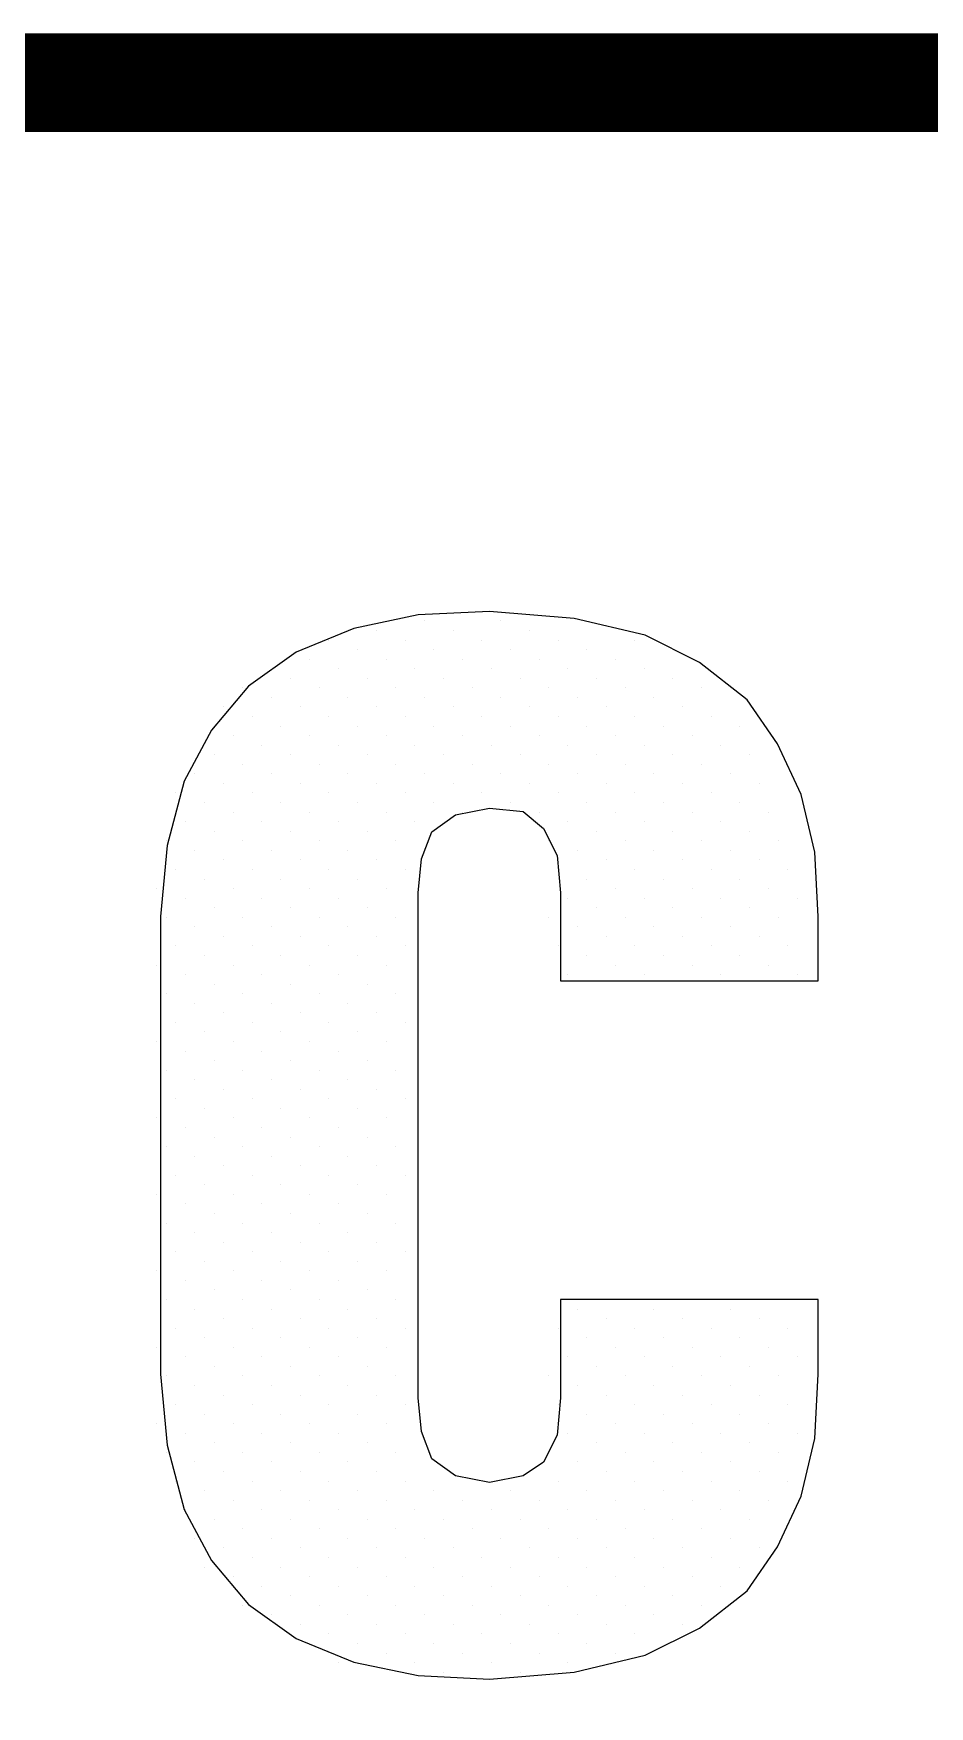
# Model space of a CAD drawing. Extents: x 0 to 406, y 0 to 300.
# Drawn here: x 202.98 to 207.28, y 292.19 to 300.24 of the extents above; entities that cross this region are included whole.
import ezdxf

# ---------------------------------------------------------------- set-up
doc = ezdxf.new("R2010")
doc.units = 0
doc.header["$LTSCALE"] = 12
doc.linetypes.add('0', pattern=[0])
doc.layers.get('0').update_dxf_attribs({"linetype": 'CONTINUOUS'})
doc.layers.add('TITLEBLK', color=7, linetype='CONTINUOUS')

# ---------------------------------------------------------------- blocks, each defined once
blk = doc.blocks.new('*X4')
at = {"color": 0}
for p, q in [((270.4683, 55.1543), (270.4683, 55.1543)), ((270.6341, 55.1875), (270.6341, 55.1875)), ((270.7335, 55.1543), (270.7335, 55.1543)), ((270.8992, 55.1875), (270.8992, 55.1875)), ((270.9987, 55.1543), (270.9987, 55.1543)), ((270.3026, 55.1212), (270.3026, 55.1212)), ((270.4021, 55.088), (270.4021, 55.088)), ((270.5678, 55.1212), (270.5678, 55.1212)), ((270.6672, 55.088), (270.6672, 55.088)), ((270.8329, 55.1212), (270.8329, 55.1212)), ((270.9324, 55.088), (270.9324, 55.088)), ((271.0981, 55.1212), (271.0981, 55.1212)), ((271.1975, 55.088), (271.1975, 55.088)), ((271.3633, 55.1212), (271.3633, 55.1212)), ((270.2363, 55.0549), (270.2363, 55.0549)), ((270.3358, 55.0217), (270.3358, 55.0217)), ((270.5015, 55.0549), (270.5015, 55.0549)), ((270.6009, 55.0217), (270.6009, 55.0217)), ((270.7667, 55.0549), (270.7667, 55.0549)), ((270.8661, 55.0217), (270.8661, 55.0217)), ((271.0318, 55.0549), (271.0318, 55.0549)), ((271.1313, 55.0217), (271.1313, 55.0217)), ((271.297, 55.0549), (271.297, 55.0549)), ((271.3964, 55.0217), (271.3964, 55.0217)), ((270.17, 54.9886), (270.17, 54.9886)), ((270.4352, 54.9886), (270.4352, 54.9886)), ((270.7004, 54.9886), (270.7004, 54.9886)), ((270.9655, 54.9886), (270.9655, 54.9886)), ((271.2307, 54.9886), (271.2307, 54.9886)), ((271.4959, 54.9886), (271.4959, 54.9886)), ((270.0043, 54.9555), (270.0043, 54.9555)), ((270.1037, 54.9223), (270.1037, 54.9223)), ((270.2695, 54.9555), (270.2695, 54.9555)), ((270.3689, 54.9223), (270.3689, 54.9223)), ((270.5346, 54.9555), (270.5346, 54.9555)), ((270.6341, 54.9223), (270.6341, 54.9223)), ((270.7998, 54.9555), (270.7998, 54.9555)), ((270.8992, 54.9223), (270.8992, 54.9223)), ((271.065, 54.9555), (271.065, 54.9555)), ((271.1644, 54.9223), (271.1644, 54.9223)), ((271.3301, 54.9555), (271.3301, 54.9555)), ((271.4296, 54.9223), (271.4296, 54.9223)), ((271.5953, 54.9555), (271.5953, 54.9555)), ((269.938, 54.8892), (269.938, 54.8892)), ((270.0375, 54.856), (270.0375, 54.856)), ((270.2032, 54.8892), (270.2032, 54.8892)), ((270.3026, 54.856), (270.3026, 54.856)), ((270.4683, 54.8892), (270.4683, 54.8892)), ((270.5678, 54.856), (270.5678, 54.856)), ((270.7335, 54.8892), (270.7335, 54.8892)), ((270.8329, 54.856), (270.8329, 54.856)), ((270.9987, 54.8892), (270.9987, 54.8892)), ((271.0981, 54.856), (271.0981, 54.856)), ((271.2638, 54.8892), (271.2638, 54.8892)), ((271.3633, 54.856), (271.3633, 54.856)), ((271.529, 54.8892), (271.529, 54.8892)), ((271.6284, 54.856), (271.6284, 54.856)), ((269.9712, 54.7897), (269.9712, 54.7897)), ((270.1369, 54.8229), (270.1369, 54.8229)), ((270.2363, 54.7897), (270.2363, 54.7897)), ((270.4021, 54.8229), (270.4021, 54.8229)), ((270.5015, 54.7897), (270.5015, 54.7897)), ((270.6672, 54.8229), (270.6672, 54.8229)), ((270.7667, 54.7897), (270.7667, 54.7897)), ((270.9324, 54.8229), (270.9324, 54.8229)), ((271.0318, 54.7897), (271.0318, 54.7897)), ((271.1975, 54.8229), (271.1975, 54.8229)), ((271.297, 54.7897), (271.297, 54.7897)), ((271.4627, 54.8229), (271.4627, 54.8229)), ((271.5621, 54.7897), (271.5621, 54.7897)), ((271.7279, 54.8229), (271.7279, 54.8229)), ((270.0706, 54.7566), (270.0706, 54.7566)), ((270.3358, 54.7566), (270.3358, 54.7566)), ((270.6009, 54.7566), (270.6009, 54.7566)), ((270.8661, 54.7566), (270.8661, 54.7566)), ((271.1313, 54.7566), (271.1313, 54.7566)), ((271.3964, 54.7566), (271.3964, 54.7566)), ((271.6616, 54.7566), (271.6616, 54.7566)), ((269.9049, 54.7234), (269.9049, 54.7234)), ((270.0043, 54.6903), (270.0043, 54.6903)), ((270.17, 54.7234), (270.17, 54.7234)), ((270.2695, 54.6903), (270.2695, 54.6903)), ((270.4352, 54.7234), (270.4352, 54.7234)), ((270.5346, 54.6903), (270.5346, 54.6903)), ((270.7004, 54.7234), (270.7004, 54.7234)), ((270.7998, 54.6903), (270.7998, 54.6903)), ((270.9655, 54.7234), (270.9655, 54.7234)), ((271.065, 54.6903), (271.065, 54.6903)), ((271.2307, 54.7234), (271.2307, 54.7234)), ((271.3301, 54.6903), (271.3301, 54.6903)), ((271.4959, 54.7234), (271.4959, 54.7234)), ((271.5953, 54.6903), (271.5953, 54.6903)), ((271.761, 54.7234), (271.761, 54.7234)), ((269.8386, 54.6571), (269.8386, 54.6571)), ((269.938, 54.624), (269.938, 54.624)), ((270.1037, 54.6571), (270.1037, 54.6571)), ((270.2032, 54.624), (270.2032, 54.624)), ((270.3689, 54.6571), (270.3689, 54.6571)), ((270.4683, 54.624), (270.4683, 54.624)), ((270.6341, 54.6571), (270.6341, 54.6571)), ((270.7335, 54.624), (270.7335, 54.624)), ((270.8992, 54.6571), (270.8992, 54.6571)), ((270.9987, 54.624), (270.9987, 54.624)), ((271.1644, 54.6571), (271.1644, 54.6571)), ((271.2638, 54.624), (271.2638, 54.624)), ((271.4296, 54.6571), (271.4296, 54.6571)), ((271.529, 54.624), (271.529, 54.624)), ((271.6947, 54.6571), (271.6947, 54.6571)), ((271.7942, 54.624), (271.7942, 54.624)), ((269.7723, 54.5909), (269.7723, 54.5909)), ((269.8717, 54.5577), (269.8717, 54.5577)), ((270.0375, 54.5909), (270.0375, 54.5909)), ((270.1369, 54.5577), (270.1369, 54.5577)), ((270.3026, 54.5909), (270.3026, 54.5909)), ((270.4021, 54.5577), (270.4021, 54.5577)), ((270.5678, 54.5909), (270.5678, 54.5909)), ((270.6672, 54.5577), (270.6672, 54.5577)), ((270.8329, 54.5909), (270.8329, 54.5909)), ((270.9324, 54.5577), (270.9324, 54.5577)), ((271.0981, 54.5909), (271.0981, 54.5909)), ((271.1975, 54.5577), (271.1975, 54.5577)), ((271.3633, 54.5909), (271.3633, 54.5909)), ((271.4627, 54.5577), (271.4627, 54.5577)), ((271.6284, 54.5909), (271.6284, 54.5909)), ((271.7279, 54.5577), (271.7279, 54.5577)), ((269.8054, 54.4914), (269.8054, 54.4914)), ((269.9712, 54.5246), (269.9712, 54.5246)), ((270.0706, 54.4914), (270.0706, 54.4914)), ((270.2363, 54.5246), (270.2363, 54.5246)), ((270.3358, 54.4914), (270.3358, 54.4914)), ((270.5015, 54.5246), (270.5015, 54.5246)), ((270.6009, 54.4914), (270.6009, 54.4914)), ((270.7667, 54.5246), (270.7667, 54.5246)), ((271.0318, 54.5246), (271.0318, 54.5246)), ((271.1313, 54.4914), (271.1313, 54.4914)), ((271.297, 54.5246), (271.297, 54.5246)), ((271.3964, 54.4914), (271.3964, 54.4914)), ((271.5621, 54.5246), (271.5621, 54.5246)), ((271.6616, 54.4914), (271.6616, 54.4914)), ((271.8273, 54.5246), (271.8273, 54.5246)), ((269.9049, 54.4583), (269.9049, 54.4583)), ((270.17, 54.4583), (270.17, 54.4583)), ((270.4352, 54.4583), (270.4352, 54.4583)), ((271.2307, 54.4583), (271.2307, 54.4583)), ((271.4959, 54.4583), (271.4959, 54.4583)), ((271.761, 54.4583), (271.761, 54.4583)), ((269.7391, 54.4251), (269.7391, 54.4251)), ((269.8386, 54.392), (269.8386, 54.392)), ((270.0043, 54.4251), (270.0043, 54.4251)), ((270.1037, 54.392), (270.1037, 54.392)), ((270.2695, 54.4251), (270.2695, 54.4251)), ((270.3689, 54.392), (270.3689, 54.392)), ((270.5346, 54.4251), (270.5346, 54.4251)), ((271.065, 54.4251), (271.065, 54.4251)), ((271.1644, 54.392), (271.1644, 54.392)), ((271.3301, 54.4251), (271.3301, 54.4251)), ((271.4296, 54.392), (271.4296, 54.392)), ((271.5953, 54.4251), (271.5953, 54.4251)), ((271.6947, 54.392), (271.6947, 54.392)), ((271.8605, 54.4251), (271.8605, 54.4251)), ((269.7723, 54.3257), (269.7723, 54.3257)), ((269.938, 54.3588), (269.938, 54.3588)), ((270.0375, 54.3257), (270.0375, 54.3257)), ((270.2032, 54.3588), (270.2032, 54.3588)), ((270.3026, 54.3257), (270.3026, 54.3257)), ((270.4683, 54.3588), (270.4683, 54.3588)), ((270.5678, 54.3257), (270.5678, 54.3257)), ((271.0981, 54.3257), (271.0981, 54.3257)), ((271.2638, 54.3588), (271.2638, 54.3588)), ((271.3633, 54.3257), (271.3633, 54.3257)), ((271.529, 54.3588), (271.529, 54.3588)), ((271.6284, 54.3257), (271.6284, 54.3257)), ((271.7942, 54.3588), (271.7942, 54.3588)), ((271.8936, 54.3257), (271.8936, 54.3257)), ((269.706, 54.2594), (269.706, 54.2594)), ((269.8717, 54.2925), (269.8717, 54.2925)), ((269.9712, 54.2594), (269.9712, 54.2594)), ((270.1369, 54.2925), (270.1369, 54.2925)), ((270.2363, 54.2594), (270.2363, 54.2594)), ((270.4021, 54.2925), (270.4021, 54.2925)), ((270.5015, 54.2594), (270.5015, 54.2594)), ((271.1975, 54.2925), (271.1975, 54.2925)), ((271.297, 54.2594), (271.297, 54.2594)), ((271.4627, 54.2925), (271.4627, 54.2925)), ((271.5621, 54.2594), (271.5621, 54.2594)), ((271.7279, 54.2925), (271.7279, 54.2925)), ((271.8273, 54.2594), (271.8273, 54.2594)), ((269.8054, 54.2263), (269.8054, 54.2263)), ((270.0706, 54.2263), (270.0706, 54.2263)), ((270.3358, 54.2263), (270.3358, 54.2263)), ((271.1313, 54.2263), (271.1313, 54.2263)), ((271.3964, 54.2263), (271.3964, 54.2263)), ((271.6616, 54.2263), (271.6616, 54.2263)), ((271.9268, 54.2263), (271.9268, 54.2263)), ((269.7391, 54.16), (269.7391, 54.16)), ((269.9049, 54.1931), (269.9049, 54.1931)), ((270.0043, 54.16), (270.0043, 54.16)), ((270.17, 54.1931), (270.17, 54.1931)), ((270.2695, 54.16), (270.2695, 54.16)), ((270.4352, 54.1931), (270.4352, 54.1931)), ((270.5346, 54.16), (270.5346, 54.16)), ((271.065, 54.16), (271.065, 54.16)), ((271.2307, 54.1931), (271.2307, 54.1931)), ((271.3301, 54.16), (271.3301, 54.16)), ((271.4959, 54.1931), (271.4959, 54.1931)), ((271.5953, 54.16), (271.5953, 54.16)), ((271.761, 54.1931), (271.761, 54.1931)), ((271.8605, 54.16), (271.8605, 54.16)), ((269.8386, 54.1268), (269.8386, 54.1268)), ((269.938, 54.0937), (269.938, 54.0937)), ((270.1037, 54.1268), (270.1037, 54.1268)), ((270.2032, 54.0937), (270.2032, 54.0937)), ((270.3689, 54.1268), (270.3689, 54.1268)), ((270.4683, 54.0937), (270.4683, 54.0937)), ((271.1644, 54.1268), (271.1644, 54.1268)), ((271.2638, 54.0937), (271.2638, 54.0937)), ((271.4296, 54.1268), (271.4296, 54.1268)), ((271.529, 54.0937), (271.529, 54.0937)), ((271.6947, 54.1268), (271.6947, 54.1268)), ((271.7942, 54.0937), (271.7942, 54.0937)), ((269.7723, 54.0605), (269.7723, 54.0605)), ((269.8717, 54.0274), (269.8717, 54.0274)), ((270.0375, 54.0605), (270.0375, 54.0605)), ((270.1369, 54.0274), (270.1369, 54.0274)), ((270.3026, 54.0605), (270.3026, 54.0605)), ((270.4021, 54.0274), (270.4021, 54.0274)), ((270.5678, 54.0605), (270.5678, 54.0605)), ((271.0981, 54.0605), (271.0981, 54.0605)), ((271.1975, 54.0274), (271.1975, 54.0274)), ((271.3633, 54.0605), (271.3633, 54.0605)), ((271.4627, 54.0274), (271.4627, 54.0274)), ((271.6284, 54.0605), (271.6284, 54.0605)), ((271.7279, 54.0274), (271.7279, 54.0274)), ((271.8936, 54.0605), (271.8936, 54.0605)), ((269.706, 53.9942), (269.706, 53.9942)), ((269.9712, 53.9942), (269.9712, 53.9942)), ((270.2363, 53.9942), (270.2363, 53.9942)), ((270.5015, 53.9942), (270.5015, 53.9942)), ((271.297, 53.9942), (271.297, 53.9942)), ((271.5621, 53.9942), (271.5621, 53.9942)), ((271.8273, 53.9942), (271.8273, 53.9942)), ((269.8054, 53.9611), (269.8054, 53.9611)), ((269.9049, 53.9279), (269.9049, 53.9279)), ((270.0706, 53.9611), (270.0706, 53.9611)), ((270.17, 53.9279), (270.17, 53.9279)), ((270.3358, 53.9611), (270.3358, 53.9611)), ((270.4352, 53.9279), (270.4352, 53.9279)), ((271.1313, 53.9611), (271.1313, 53.9611)), ((271.3964, 53.9611), (271.3964, 53.9611)), ((271.6616, 53.9611), (271.6616, 53.9611)), ((271.9268, 53.9611), (271.9268, 53.9611)), ((269.7391, 53.8948), (269.7391, 53.8948)), ((269.8386, 53.8616), (269.8386, 53.8616)), ((270.0043, 53.8948), (270.0043, 53.8948)), ((270.1037, 53.8616), (270.1037, 53.8616)), ((270.2695, 53.8948), (270.2695, 53.8948)), ((270.3689, 53.8616), (270.3689, 53.8616)), ((270.5346, 53.8948), (270.5346, 53.8948)), ((269.7723, 53.7954), (269.7723, 53.7954)), ((269.938, 53.8285), (269.938, 53.8285)), ((270.0375, 53.7954), (270.0375, 53.7954)), ((270.2032, 53.8285), (270.2032, 53.8285)), ((270.3026, 53.7954), (270.3026, 53.7954)), ((270.4683, 53.8285), (270.4683, 53.8285)), ((270.5678, 53.7954), (270.5678, 53.7954)), ((269.8717, 53.7622), (269.8717, 53.7622)), ((270.1369, 53.7622), (270.1369, 53.7622)), ((270.4021, 53.7622), (270.4021, 53.7622)), ((269.706, 53.7291), (269.706, 53.7291)), ((269.8054, 53.6959), (269.8054, 53.6959)), ((269.9712, 53.7291), (269.9712, 53.7291)), ((270.0706, 53.6959), (270.0706, 53.6959)), ((270.2363, 53.7291), (270.2363, 53.7291)), ((270.3358, 53.6959), (270.3358, 53.6959)), ((270.5015, 53.7291), (270.5015, 53.7291)), ((269.7391, 53.6296), (269.7391, 53.6296)), ((269.9049, 53.6628), (269.9049, 53.6628)), ((270.0043, 53.6296), (270.0043, 53.6296)), ((270.17, 53.6628), (270.17, 53.6628)), ((270.2695, 53.6296), (270.2695, 53.6296)), ((270.4352, 53.6628), (270.4352, 53.6628)), ((270.5346, 53.6296), (270.5346, 53.6296)), ((269.8386, 53.5965), (269.8386, 53.5965)), ((269.938, 53.5633), (269.938, 53.5633)), ((270.1037, 53.5965), (270.1037, 53.5965)), ((270.2032, 53.5633), (270.2032, 53.5633)), ((270.3689, 53.5965), (270.3689, 53.5965)), ((270.4683, 53.5633), (270.4683, 53.5633)), ((269.7723, 53.5302), (269.7723, 53.5302)), ((270.0375, 53.5302), (270.0375, 53.5302)), ((270.3026, 53.5302), (270.3026, 53.5302)), ((270.5678, 53.5302), (270.5678, 53.5302)), ((269.706, 53.4639), (269.706, 53.4639)), ((269.8717, 53.497), (269.8717, 53.497)), ((269.9712, 53.4639), (269.9712, 53.4639)), ((270.1369, 53.497), (270.1369, 53.497)), ((270.2363, 53.4639), (270.2363, 53.4639)), ((270.4021, 53.497), (270.4021, 53.497)), ((270.5015, 53.4639), (270.5015, 53.4639)), ((269.8054, 53.4308), (269.8054, 53.4308)), ((269.9049, 53.3976), (269.9049, 53.3976)), ((270.0706, 53.4308), (270.0706, 53.4308)), ((270.17, 53.3976), (270.17, 53.3976)), ((270.3358, 53.4308), (270.3358, 53.4308)), ((270.4352, 53.3976), (270.4352, 53.3976)), ((269.7391, 53.3645), (269.7391, 53.3645)), ((269.8386, 53.3313), (269.8386, 53.3313)), ((270.0043, 53.3645), (270.0043, 53.3645)), ((270.1037, 53.3313), (270.1037, 53.3313)), ((270.2695, 53.3645), (270.2695, 53.3645)), ((270.3689, 53.3313), (270.3689, 53.3313)), ((270.5346, 53.3645), (270.5346, 53.3645)), ((269.938, 53.2982), (269.938, 53.2982)), ((270.2032, 53.2982), (270.2032, 53.2982)), ((270.4683, 53.2982), (270.4683, 53.2982)), ((269.7723, 53.265), (269.7723, 53.265)), ((269.8717, 53.2319), (269.8717, 53.2319)), ((270.0375, 53.265), (270.0375, 53.265)), ((270.1369, 53.2319), (270.1369, 53.2319)), ((270.3026, 53.265), (270.3026, 53.265)), ((270.4021, 53.2319), (270.4021, 53.2319)), ((270.5678, 53.265), (270.5678, 53.265)), ((269.706, 53.1987), (269.706, 53.1987)), ((269.8054, 53.1656), (269.8054, 53.1656)), ((269.9712, 53.1987), (269.9712, 53.1987)), ((270.0706, 53.1656), (270.0706, 53.1656)), ((270.2363, 53.1987), (270.2363, 53.1987)), ((270.3358, 53.1656), (270.3358, 53.1656)), ((270.5015, 53.1987), (270.5015, 53.1987)), ((269.7391, 53.0993), (269.7391, 53.0993)), ((269.9049, 53.1324), (269.9049, 53.1324)), ((270.0043, 53.0993), (270.0043, 53.0993)), ((270.17, 53.1324), (270.17, 53.1324)), ((270.2695, 53.0993), (270.2695, 53.0993)), ((270.4352, 53.1324), (270.4352, 53.1324)), ((270.5346, 53.0993), (270.5346, 53.0993)), ((269.8386, 53.0662), (269.8386, 53.0662)), ((270.1037, 53.0662), (270.1037, 53.0662)), ((270.3689, 53.0662), (270.3689, 53.0662)), ((269.7723, 52.9999), (269.7723, 52.9999)), ((269.938, 53.033), (269.938, 53.033)), ((270.0375, 52.9999), (270.0375, 52.9999)), ((270.2032, 53.033), (270.2032, 53.033)), ((270.3026, 52.9999), (270.3026, 52.9999)), ((270.4683, 53.033), (270.4683, 53.033)), ((270.5678, 52.9999), (270.5678, 52.9999)), ((269.706, 52.9336), (269.706, 52.9336)), ((269.8717, 52.9667), (269.8717, 52.9667)), ((269.9712, 52.9336), (269.9712, 52.9336)), ((270.1369, 52.9667), (270.1369, 52.9667)), ((270.2363, 52.9336), (270.2363, 52.9336)), ((270.4021, 52.9667), (270.4021, 52.9667)), ((270.5015, 52.9336), (270.5015, 52.9336)), ((269.8054, 52.9004), (269.8054, 52.9004)), ((269.9049, 52.8673), (269.9049, 52.8673)), ((270.0706, 52.9004), (270.0706, 52.9004)), ((270.17, 52.8673), (270.17, 52.8673)), ((270.3358, 52.9004), (270.3358, 52.9004)), ((270.4352, 52.8673), (270.4352, 52.8673)), ((269.7391, 52.8341), (269.7391, 52.8341)), ((270.0043, 52.8341), (270.0043, 52.8341)), ((270.2695, 52.8341), (270.2695, 52.8341)), ((270.5346, 52.8341), (270.5346, 52.8341)), ((269.8386, 52.801), (269.8386, 52.801)), ((269.938, 52.7678), (269.938, 52.7678)), ((270.1037, 52.801), (270.1037, 52.801)), ((270.2032, 52.7678), (270.2032, 52.7678)), ((270.3689, 52.801), (270.3689, 52.801)), ((270.4683, 52.7678), (270.4683, 52.7678)), ((271.1644, 52.801), (271.1644, 52.801)), ((271.2638, 52.7678), (271.2638, 52.7678)), ((271.4296, 52.801), (271.4296, 52.801)), ((271.529, 52.7678), (271.529, 52.7678)), ((271.6947, 52.801), (271.6947, 52.801)), ((271.7942, 52.7678), (271.7942, 52.7678)), ((269.7723, 52.7347), (269.7723, 52.7347)), ((269.8717, 52.7016), (269.8717, 52.7016)), ((270.0375, 52.7347), (270.0375, 52.7347)), ((270.1369, 52.7016), (270.1369, 52.7016)), ((270.3026, 52.7347), (270.3026, 52.7347)), ((270.4021, 52.7016), (270.4021, 52.7016)), ((270.5678, 52.7347), (270.5678, 52.7347)), ((271.0981, 52.7347), (271.0981, 52.7347)), ((271.1975, 52.7016), (271.1975, 52.7016)), ((271.3633, 52.7347), (271.3633, 52.7347)), ((271.4627, 52.7016), (271.4627, 52.7016)), ((271.6284, 52.7347), (271.6284, 52.7347)), ((271.7279, 52.7016), (271.7279, 52.7016)), ((271.8936, 52.7347), (271.8936, 52.7347)), ((269.706, 52.6684), (269.706, 52.6684)), ((269.8054, 52.6353), (269.8054, 52.6353)), ((269.9712, 52.6684), (269.9712, 52.6684)), ((270.0706, 52.6353), (270.0706, 52.6353)), ((270.2363, 52.6684), (270.2363, 52.6684)), ((270.3358, 52.6353), (270.3358, 52.6353)), ((270.5015, 52.6684), (270.5015, 52.6684)), ((271.1313, 52.6353), (271.1313, 52.6353)), ((271.297, 52.6684), (271.297, 52.6684)), ((271.3964, 52.6353), (271.3964, 52.6353)), ((271.5621, 52.6684), (271.5621, 52.6684)), ((271.6616, 52.6353), (271.6616, 52.6353)), ((271.8273, 52.6684), (271.8273, 52.6684)), ((271.9268, 52.6353), (271.9268, 52.6353)), ((269.9049, 52.6021), (269.9049, 52.6021)), ((270.17, 52.6021), (270.17, 52.6021)), ((270.4352, 52.6021), (270.4352, 52.6021)), ((271.2307, 52.6021), (271.2307, 52.6021)), ((271.4959, 52.6021), (271.4959, 52.6021)), ((271.761, 52.6021), (271.761, 52.6021)), ((269.7391, 52.569), (269.7391, 52.569)), ((269.8386, 52.5358), (269.8386, 52.5358)), ((270.0043, 52.569), (270.0043, 52.569)), ((270.1037, 52.5358), (270.1037, 52.5358)), ((270.2695, 52.569), (270.2695, 52.569)), ((270.3689, 52.5358), (270.3689, 52.5358)), ((270.5346, 52.569), (270.5346, 52.569)), ((271.065, 52.569), (271.065, 52.569)), ((271.1644, 52.5358), (271.1644, 52.5358)), ((271.3301, 52.569), (271.3301, 52.569)), ((271.4296, 52.5358), (271.4296, 52.5358)), ((271.5953, 52.569), (271.5953, 52.569)), ((271.6947, 52.5358), (271.6947, 52.5358)), ((271.8605, 52.569), (271.8605, 52.569)), ((269.7723, 52.4695), (269.7723, 52.4695)), ((269.938, 52.5027), (269.938, 52.5027)), ((270.0375, 52.4695), (270.0375, 52.4695)), ((270.2032, 52.5027), (270.2032, 52.5027)), ((270.3026, 52.4695), (270.3026, 52.4695)), ((270.4683, 52.5027), (270.4683, 52.5027)), ((270.5678, 52.4695), (270.5678, 52.4695)), ((271.0981, 52.4695), (271.0981, 52.4695)), ((271.2638, 52.5027), (271.2638, 52.5027)), ((271.3633, 52.4695), (271.3633, 52.4695)), ((271.529, 52.5027), (271.529, 52.5027)), ((271.6284, 52.4695), (271.6284, 52.4695)), ((271.7942, 52.5027), (271.7942, 52.5027)), ((271.8936, 52.4695), (271.8936, 52.4695)), ((269.706, 52.4032), (269.706, 52.4032)), ((269.8717, 52.4364), (269.8717, 52.4364)), ((269.9712, 52.4032), (269.9712, 52.4032)), ((270.1369, 52.4364), (270.1369, 52.4364)), ((270.2363, 52.4032), (270.2363, 52.4032)), ((270.4021, 52.4364), (270.4021, 52.4364)), ((270.5015, 52.4032), (270.5015, 52.4032)), ((271.1975, 52.4364), (271.1975, 52.4364)), ((271.297, 52.4032), (271.297, 52.4032)), ((271.4627, 52.4364), (271.4627, 52.4364)), ((271.5621, 52.4032), (271.5621, 52.4032)), ((271.7279, 52.4364), (271.7279, 52.4364)), ((271.8273, 52.4032), (271.8273, 52.4032)), ((269.8054, 52.3701), (269.8054, 52.3701)), ((270.0706, 52.3701), (270.0706, 52.3701)), ((270.3358, 52.3701), (270.3358, 52.3701)), ((271.1313, 52.3701), (271.1313, 52.3701)), ((271.3964, 52.3701), (271.3964, 52.3701)), ((271.6616, 52.3701), (271.6616, 52.3701)), ((271.9268, 52.3701), (271.9268, 52.3701)), ((269.7391, 52.3038), (269.7391, 52.3038)), ((269.9049, 52.337), (269.9049, 52.337)), ((270.0043, 52.3038), (270.0043, 52.3038)), ((270.17, 52.337), (270.17, 52.337)), ((270.2695, 52.3038), (270.2695, 52.3038)), ((270.4352, 52.337), (270.4352, 52.337)), ((270.5346, 52.3038), (270.5346, 52.3038)), ((271.065, 52.3038), (271.065, 52.3038)), ((271.2307, 52.337), (271.2307, 52.337)), ((271.3301, 52.3038), (271.3301, 52.3038)), ((271.4959, 52.337), (271.4959, 52.337)), ((271.5953, 52.3038), (271.5953, 52.3038)), ((271.761, 52.337), (271.761, 52.337)), ((271.8605, 52.3038), (271.8605, 52.3038)), ((269.8386, 52.2707), (269.8386, 52.2707)), ((269.938, 52.2375), (269.938, 52.2375)), ((270.1037, 52.2707), (270.1037, 52.2707)), ((270.2032, 52.2375), (270.2032, 52.2375)), ((270.3689, 52.2707), (270.3689, 52.2707)), ((270.4683, 52.2375), (270.4683, 52.2375)), ((270.9987, 52.2375), (270.9987, 52.2375)), ((271.1644, 52.2707), (271.1644, 52.2707)), ((271.2638, 52.2375), (271.2638, 52.2375)), ((271.4296, 52.2707), (271.4296, 52.2707)), ((271.529, 52.2375), (271.529, 52.2375)), ((271.6947, 52.2707), (271.6947, 52.2707)), ((271.7942, 52.2375), (271.7942, 52.2375)), ((269.7723, 52.2044), (269.7723, 52.2044)), ((269.8717, 52.1712), (269.8717, 52.1712)), ((270.0375, 52.2044), (270.0375, 52.2044)), ((270.1369, 52.1712), (270.1369, 52.1712)), ((270.3026, 52.2044), (270.3026, 52.2044)), ((270.4021, 52.1712), (270.4021, 52.1712)), ((270.5678, 52.2044), (270.5678, 52.2044)), ((270.6672, 52.1712), (270.6672, 52.1712)), ((270.9324, 52.1712), (270.9324, 52.1712)), ((271.0981, 52.2044), (271.0981, 52.2044)), ((271.1975, 52.1712), (271.1975, 52.1712)), ((271.3633, 52.2044), (271.3633, 52.2044)), ((271.4627, 52.1712), (271.4627, 52.1712)), ((271.6284, 52.2044), (271.6284, 52.2044)), ((271.7279, 52.1712), (271.7279, 52.1712)), ((271.8936, 52.2044), (271.8936, 52.2044)), ((269.9712, 52.1381), (269.9712, 52.1381)), ((270.2363, 52.1381), (270.2363, 52.1381)), ((270.5015, 52.1381), (270.5015, 52.1381)), ((270.7667, 52.1381), (270.7667, 52.1381)), ((271.0318, 52.1381), (271.0318, 52.1381)), ((271.297, 52.1381), (271.297, 52.1381)), ((271.5621, 52.1381), (271.5621, 52.1381)), ((271.8273, 52.1381), (271.8273, 52.1381)), ((269.8054, 52.1049), (269.8054, 52.1049)), ((269.9049, 52.0718), (269.9049, 52.0718)), ((270.0706, 52.1049), (270.0706, 52.1049)), ((270.17, 52.0718), (270.17, 52.0718)), ((270.3358, 52.1049), (270.3358, 52.1049)), ((270.4352, 52.0718), (270.4352, 52.0718)), ((270.6009, 52.1049), (270.6009, 52.1049)), ((270.7004, 52.0718), (270.7004, 52.0718)), ((270.8661, 52.1049), (270.8661, 52.1049)), ((270.9655, 52.0718), (270.9655, 52.0718)), ((271.1313, 52.1049), (271.1313, 52.1049)), ((271.2307, 52.0718), (271.2307, 52.0718)), ((271.3964, 52.1049), (271.3964, 52.1049)), ((271.4959, 52.0718), (271.4959, 52.0718)), ((271.6616, 52.1049), (271.6616, 52.1049)), ((271.761, 52.0718), (271.761, 52.0718)), ((269.8386, 52.0055), (269.8386, 52.0055)), ((270.0043, 52.0386), (270.0043, 52.0386)), ((270.1037, 52.0055), (270.1037, 52.0055)), ((270.2695, 52.0386), (270.2695, 52.0386)), ((270.3689, 52.0055), (270.3689, 52.0055)), ((270.5346, 52.0386), (270.5346, 52.0386)), ((270.6341, 52.0055), (270.6341, 52.0055)), ((270.7998, 52.0386), (270.7998, 52.0386)), ((270.8992, 52.0055), (270.8992, 52.0055)), ((271.065, 52.0386), (271.065, 52.0386)), ((271.1644, 52.0055), (271.1644, 52.0055)), ((271.3301, 52.0386), (271.3301, 52.0386)), ((271.4296, 52.0055), (271.4296, 52.0055)), ((271.5953, 52.0386), (271.5953, 52.0386)), ((271.6947, 52.0055), (271.6947, 52.0055)), ((269.938, 51.9723), (269.938, 51.9723)), ((270.0375, 51.9392), (270.0375, 51.9392)), ((270.2032, 51.9723), (270.2032, 51.9723)), ((270.3026, 51.9392), (270.3026, 51.9392)), ((270.4683, 51.9723), (270.4683, 51.9723)), ((270.5678, 51.9392), (270.5678, 51.9392)), ((270.7335, 51.9723), (270.7335, 51.9723)), ((270.8329, 51.9392), (270.8329, 51.9392)), ((270.9987, 51.9723), (270.9987, 51.9723)), ((271.0981, 51.9392), (271.0981, 51.9392)), ((271.2638, 51.9723), (271.2638, 51.9723)), ((271.3633, 51.9392), (271.3633, 51.9392)), ((271.529, 51.9723), (271.529, 51.9723)), ((271.6284, 51.9392), (271.6284, 51.9392)), ((271.7942, 51.9723), (271.7942, 51.9723)), ((269.8717, 51.9061), (269.8717, 51.9061)), ((270.1369, 51.9061), (270.1369, 51.9061)), ((270.4021, 51.9061), (270.4021, 51.9061)), ((270.6672, 51.9061), (270.6672, 51.9061)), ((270.9324, 51.9061), (270.9324, 51.9061)), ((271.1975, 51.9061), (271.1975, 51.9061)), ((271.4627, 51.9061), (271.4627, 51.9061)), ((271.7279, 51.9061), (271.7279, 51.9061)), ((269.9712, 51.8729), (269.9712, 51.8729)), ((270.0706, 51.8398), (270.0706, 51.8398)), ((270.2363, 51.8729), (270.2363, 51.8729)), ((270.3358, 51.8398), (270.3358, 51.8398)), ((270.5015, 51.8729), (270.5015, 51.8729)), ((270.6009, 51.8398), (270.6009, 51.8398)), ((270.7667, 51.8729), (270.7667, 51.8729)), ((270.8661, 51.8398), (270.8661, 51.8398)), ((271.0318, 51.8729), (271.0318, 51.8729)), ((271.1313, 51.8398), (271.1313, 51.8398)), ((271.297, 51.8729), (271.297, 51.8729)), ((271.3964, 51.8398), (271.3964, 51.8398)), ((271.5621, 51.8729), (271.5621, 51.8729)), ((271.6616, 51.8398), (271.6616, 51.8398)), ((270.0043, 51.7735), (270.0043, 51.7735)), ((270.17, 51.8066), (270.17, 51.8066)), ((270.2695, 51.7735), (270.2695, 51.7735)), ((270.4352, 51.8066), (270.4352, 51.8066)), ((270.5346, 51.7735), (270.5346, 51.7735)), ((270.7004, 51.8066), (270.7004, 51.8066)), ((270.7998, 51.7735), (270.7998, 51.7735)), ((270.9655, 51.8066), (270.9655, 51.8066)), ((271.065, 51.7735), (271.065, 51.7735)), ((271.2307, 51.8066), (271.2307, 51.8066)), ((271.3301, 51.7735), (271.3301, 51.7735)), ((271.4959, 51.8066), (271.4959, 51.8066)), ((271.5953, 51.7735), (271.5953, 51.7735)), ((270.1037, 51.7403), (270.1037, 51.7403)), ((270.2032, 51.7072), (270.2032, 51.7072)), ((270.3689, 51.7403), (270.3689, 51.7403)), ((270.4683, 51.7072), (270.4683, 51.7072)), ((270.6341, 51.7403), (270.6341, 51.7403)), ((270.7335, 51.7072), (270.7335, 51.7072)), ((270.8992, 51.7403), (270.8992, 51.7403)), ((270.9987, 51.7072), (270.9987, 51.7072)), ((271.1644, 51.7403), (271.1644, 51.7403)), ((271.2638, 51.7072), (271.2638, 51.7072)), ((271.4296, 51.7403), (271.4296, 51.7403)), ((271.529, 51.7072), (271.529, 51.7072)), ((270.3026, 51.674), (270.3026, 51.674)), ((270.5678, 51.674), (270.5678, 51.674)), ((270.8329, 51.674), (270.8329, 51.674)), ((271.0981, 51.674), (271.0981, 51.674)), ((271.3633, 51.674), (271.3633, 51.674)), ((270.4021, 51.6409), (270.4021, 51.6409)), ((270.5015, 51.6077), (270.5015, 51.6077)), ((270.6672, 51.6409), (270.6672, 51.6409)), ((270.7667, 51.6077), (270.7667, 51.6077)), ((270.9324, 51.6409), (270.9324, 51.6409)), ((271.0318, 51.6077), (271.0318, 51.6077)), ((271.1975, 51.6409), (271.1975, 51.6409)), ((271.297, 51.6077), (271.297, 51.6077)), ((270.3358, 51.5746), (270.3358, 51.5746)), ((270.6009, 51.5746), (270.6009, 51.5746)), ((270.7004, 51.5415), (270.7004, 51.5415)), ((270.8661, 51.5746), (270.8661, 51.5746)), ((270.9655, 51.5415), (270.9655, 51.5415)), ((271.1313, 51.5746), (271.1313, 51.5746))]:
    blk.add_line(p, q, dxfattribs=at)

msp = doc.modelspace()

# ---------------------------------------------------------------- linework, layer by layer
at = {"layer": 'TITLEBLK', "color": 7, "linetype": 'CONTINUOUS', "const_width": 0.4739}
msp.add_lwpolyline([(405.8824, 300), (0, 300), (0, 0), (405.8824, 0)], close=True, dxfattribs=at)
at = {"layer": 'TITLEBLK', "linetype": '0'}
msp.add_lwpolyline([(204.827, 296.1045), (204.8433, 296.2675), (204.8922, 296.3978), (205.0062, 296.4793), (205.1692, 296.5119), (205.3321, 296.4956), (205.4299, 296.4141), (205.4951, 296.2838), (205.5114, 296.1045), (205.5114, 295.6809), (206.7497, 295.6809), (206.7497, 295.9905), (206.7334, 296.3001), (206.6683, 296.5771), (206.5542, 296.8215), (206.4076, 297.0333), (206.1794, 297.2126), (205.9187, 297.3429), (205.5765, 297.4244), (205.1692, 297.457), (204.827, 297.4407), (204.5174, 297.3755), (204.2404, 297.2614), (204.0123, 297.0985), (203.833, 296.8867), (203.7027, 296.6423), (203.6212, 296.3327), (203.5886, 295.9905), (203.5886, 293.7907), (203.6212, 293.4485), (203.7027, 293.1389), (203.833, 292.8945), (204.0123, 292.6827), (204.2404, 292.5197), (204.5174, 292.4057), (204.827, 292.3405), (205.1692, 292.3242), (205.5765, 292.3568), (205.9187, 292.4383), (206.1794, 292.5686), (206.4076, 292.7479), (206.5542, 292.9597), (206.6683, 293.2041), (206.7334, 293.4811), (206.7497, 293.7907), (206.7497, 294.1492), (205.5114, 294.1492), (205.5114, 293.6767), (205.4951, 293.4974), (205.4299, 293.3671), (205.3321, 293.3019), (205.1692, 293.2693), (205.0062, 293.3019), (204.8922, 293.3834), (204.8433, 293.5137), (204.827, 293.6767), (204.827, 296.1045), (204.827, 296.1045)], dxfattribs=at)

# ---------------------------------------------------------------- block references
at = {"layer": 'TITLEBLK', "linetype": '0', "xscale": 1.386341443031379, "yscale": 1.386341443031312, "zscale": 1.386341443031327}
msp.add_blockref('*X4', (-170.3343, 220.9031), dxfattribs=at)

doc.saveas('drawing.dxf')
